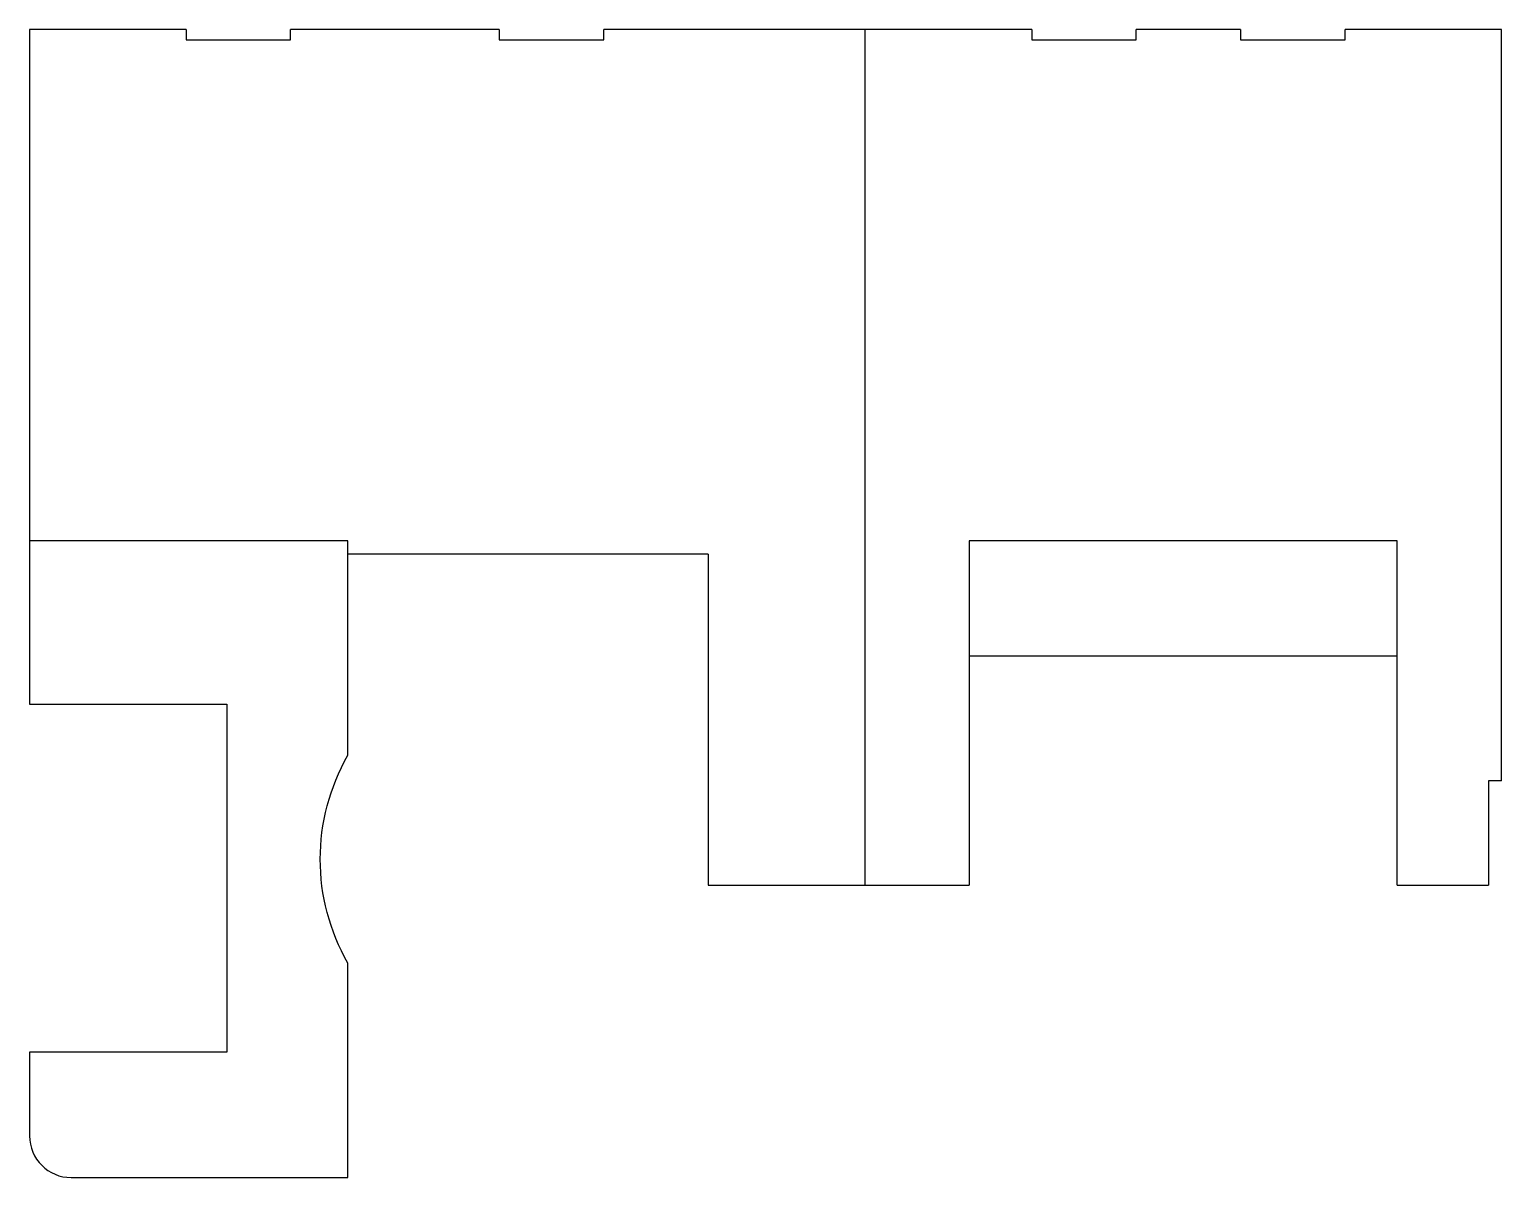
# Model space of a CAD drawing. Header units: inches. Extents: x 21 to 162, y 15 to 125.
import ezdxf

# ---------------------------------------------------------------- set-up
doc = ezdxf.new("R2010")
doc.units = ezdxf.units.IN
doc.header["$MEASUREMENT"] = 0
doc.layers.add('cut', color=1, linetype='Continuous')
doc.layers.add('fold_up', color=5, linetype='Continuous')

msp = doc.modelspace()

# ---------------------------------------------------------------- linework, layer by layer
at = {"layer": 'cut', "extrusion": (-1.22465e-16, 0, -1)}
for p, q in [((21.3, 125.41), (21.3, 60.77)), ((36.3, 125.41), (21.3, 125.41)), ((36.3, 125.41), (36.3, 124.41)), ((36.3, 124.41), (46.3, 124.41)), ((66.3, 125.41), (46.3, 125.41)), ((46.3, 124.41), (46.3, 125.41)), ((66.3, 125.41), (66.3, 124.41)), ((66.3, 124.41), (76.3, 124.41)), ((117.3, 125.41), (76.3, 125.41)), ((76.3, 124.41), (76.3, 125.41)), ((117.3, 125.41), (117.3, 124.41)), ((117.3, 124.41), (127.3, 124.41)), ((127.3, 124.41), (127.3, 125.41)), ((137.3, 125.41), (127.3, 125.41)), ((137.3, 125.41), (137.3, 124.41)), ((137.3, 124.41), (147.3, 124.41)), ((162.3, 125.41), (147.3, 125.41)), ((147.3, 124.41), (147.3, 125.41)), ((162.3, 53.41), (162.3, 125.41)), ((51.8, 55.87), (51.8, 76.41)), ((111.3, 76.41), (111.3, 43.41)), ((152.3, 43.41), (152.3, 76.41)), ((86.3, 75.14), (51.8, 75.14)), ((86.3, 75.14), (86.3, 43.41)), ((111.3, 65.41), (152.3, 65.41)), ((21.3, 60.77), (40.2, 60.77)), ((40.2, 60.77), (40.2, 27.43)), ((161.03, 53.41), (161.03, 43.41)), ((162.3, 53.41), (161.03, 53.41)), ((86.3, 43.41), (111.3, 43.41)), ((152.3, 43.41), (161.03, 43.41)), ((51.8, 15.41), (51.8, 35.95)), ((40.2, 27.43), (21.3, 27.43)), ((21.3, 27.43), (21.3, 19.41)), ((25.3, 15.41), (51.8, 15.41))]:
    msp.add_line(p, q, dxfattribs=at)
msp.add_arc((-69.2, 45.91), 20.05, 330.2075, 29.7925, dxfattribs=at)
at = {"layer": 'cut'}
msp.add_arc((25.3, 19.41), 4, 180, 270, dxfattribs=at)
at = {"layer": 'fold_up', "extrusion": (-1.22465e-16, 0, -1)}
for p, q in [((101.3, 125.41), (101.3, 43.41)), ((51.8, 76.41), (21.3, 76.41)), ((152.3, 76.41), (111.3, 76.41))]:
    msp.add_line(p, q, dxfattribs=at)

doc.saveas('drawing.dxf')
